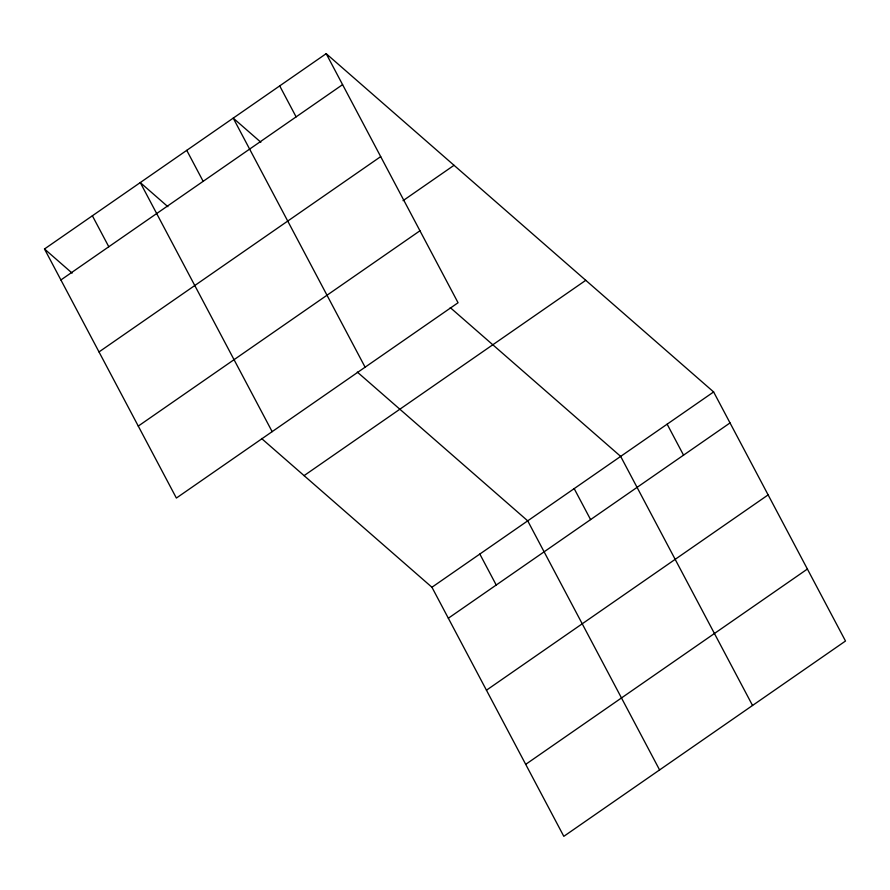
<?xml version="1.0" encoding="UTF-8"?>
<svg xmlns="http://www.w3.org/2000/svg" width="890" height="890" viewBox="0 0 890 890"><rect width="100%" height="100%" fill="white"/><g stroke="black" fill="none" stroke-linecap="round" stroke-linejoin="round"><path stroke-width="1.33" d="M326.185 53.667L458.061 302.745L176.376 498.055L44.5 248.978L326.185 53.667L713.624 391.945L845.5 641.023L563.815 836.333L431.939 587.255L261.526 438.47M60.898 279.961L342.583 84.65M99.013 351.928L380.697 156.618M403.025 200.673L454.034 165.306M138.273 426.088L419.958 230.777M304.08 475.627L585.765 280.317M431.939 587.255L713.624 391.945M448.338 618.227L730.023 422.928M486.452 690.206L768.126 494.896M525.712 764.354L807.397 569.044M260.848 142.233L233.225 118.125L365.111 367.203M450.251 307.606L620.664 456.392L752.54 705.47M167.887 206.691L140.275 182.572L272.151 431.65M357.302 372.065L527.714 520.85L659.59 769.928M44.5 248.978L72.112 273.096M667.144 424.174L683.542 455.146M574.183 488.621L590.593 519.604M279.705 85.896L296.114 116.879M479.821 554.047L496.231 585.03M186.755 150.354L203.154 181.326M92.382 215.781L108.791 246.753"/></g></svg>
